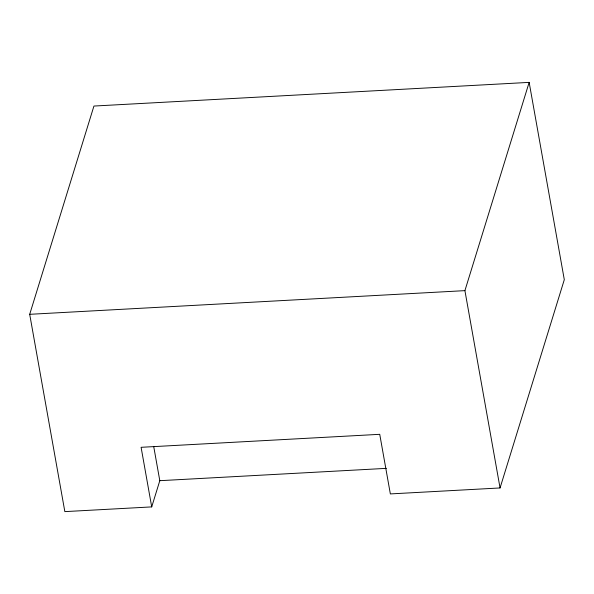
<?xml version="1.0" encoding="UTF-8"?>
<svg xmlns="http://www.w3.org/2000/svg" width="594" height="594" viewBox="0 0 594 594"><rect width="100%" height="100%" fill="white"/><g stroke="black" fill="none" stroke-linecap="round" stroke-linejoin="round"><path stroke-width="0.89" d="M29.7 314.315L93.941 106.051L529.157 82.38L564.3 279.685L500.059 487.949L390.355 493.918L379.737 434.318L141.097 447.304L151.715 506.897L64.843 511.62L29.7 314.315L464.916 290.637L529.157 82.38M151.715 506.897L159.801 480.687L153.69 446.376M159.801 480.687L386.412 468.354M464.916 290.637L500.059 487.949"/></g></svg>
